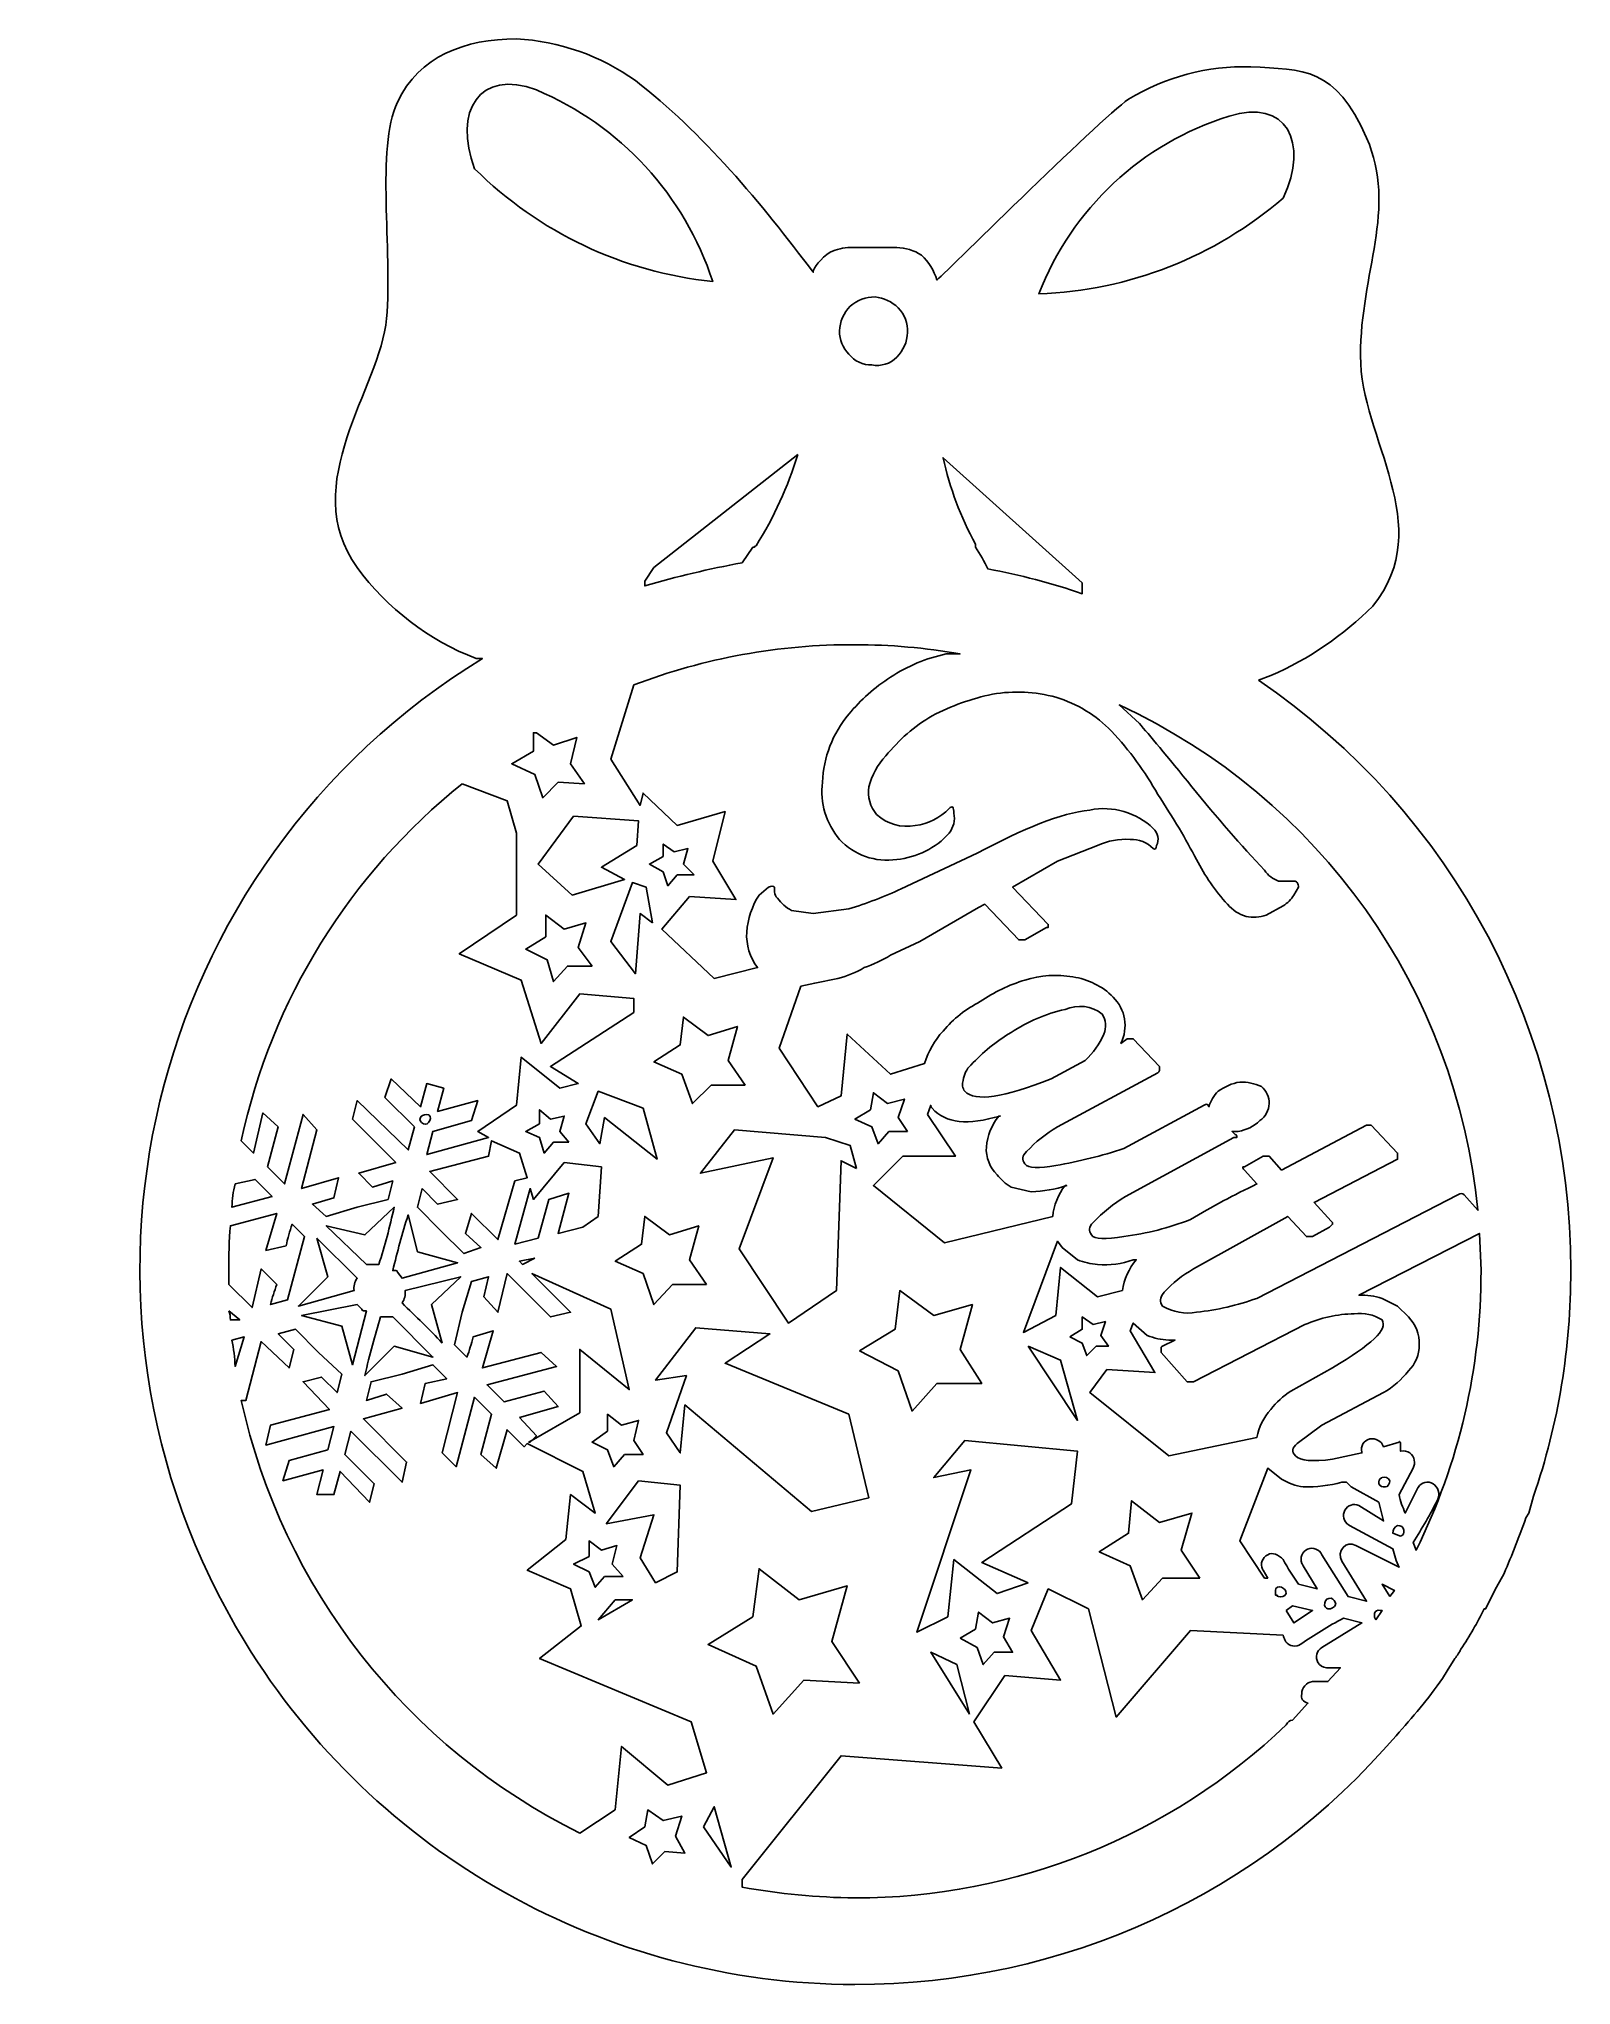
# Model space of a CAD drawing. Extents: x -6 to 93, y 0 to 126.
import ezdxf

# ---------------------------------------------------------------- set-up
doc = ezdxf.new("R2010")
doc.units = 0
doc.header["$MEASUREMENT"] = 0
doc.layers.add('LAYER_1', color=7, linetype='CONTINUOUS')

msp = doc.modelspace()

# ---------------------------------------------------------------- linework, layer by layer
at = {"layer": 'LAYER_1', "color": 178}
for points in [[(27.2, 78), (26.2, 77), (25.7, 78.5), (24.2, 79.2), (25.6, 80), (25.6, 81.2), (25.8, 81.2), (26.9, 80.4), (28.4, 80.9), (28, 79.2), (28.9, 77.9), (27.2, 78)], [(32.3, 73.9), (30, 72.5), (31.5, 71.7), (28.1, 70.7), (25.9, 72.7), (28.2, 75.8), (32.4, 75.5), (32.3, 73.9)], [(36, 72), (34.9, 72), (34.3, 71.3), (34, 72.2), (33.1, 72.7), (34, 73.2), (34, 74), (34.7, 73.5), (35.6, 73.7), (35.3, 72.7), (36, 72)], [(33.3, 68.9), (32.5, 69.5), (32.2, 65.6), (30.6, 67.7), (32, 71.5), (32.9, 71.2), (33.3, 68.9)], [(29.4, 66.1), (27.8, 66.1), (26.9, 65.1), (26.5, 66.5), (25.1, 67.2), (26.4, 68), (26.4, 69.4), (27.6, 68.5), (29, 68.9), (28.5, 67.3), (29.4, 66.1)], [(39.3, 58.4), (37.1, 58.4), (35.9, 57.2), (35.2, 59.1), (33.4, 59.9), (35.1, 61), (35.3, 62.8), (36.9, 61.6), (38.8, 62.2), (38.2, 60), (39.3, 58.4)], [(30.2, 56.3), (30.2, 56.3), (29.9, 54.6), (29, 55.9), (29.8, 58), (32.7, 56.9), (33.6, 53.6), (30.2, 56.3)], [(27.9, 54.7), (26.9, 54.7), (26.3, 54), (26, 55), (25.1, 55.4), (26, 55.9), (26, 56.8), (26.7, 56.2), (27.6, 56.4), (27.3, 55.4), (27.9, 54.7)], [(49.8, 55.4), (48.6, 55.4), (47.9, 54.6), (47.5, 55.7), (46.4, 56.2), (47.4, 56.8), (47.6, 57.9), (48.5, 57.2), (49.6, 57.5), (49.2, 56.3), (49.8, 55.4)], [(46.5, 53), (45.5, 53.5), (45.2, 45.1), (42.1, 43), (38.9, 47.8), (41.1, 53.7), (36.4, 52.7), (38.6, 55.5), (44.5, 55), (46.1, 54.5), (46.5, 53)], [(18.4, 51.7), (19.4, 50.7), (20.7, 51), (18.9, 52.8), (22.7, 53.8), (22.9, 54.8), (24.7, 54), (25.2, 52.4), (24.4, 52.2), (23.3, 48.4), (21.6, 50.1), (21.2, 48.8), (22.2, 47.9), (21.1, 47.5), (19.6, 49), (18.1, 50.5), (18.4, 51.7)], [(30, 53.1), (29.8, 49.9), (28.8, 49.2), (27.2, 48.8), (27.9, 51.4), (26.6, 51), (25.9, 48.5), (24.4, 48.1), (25.4, 51.7), (25.6, 51), (27.6, 53.4), (30, 53.1)], [(36.8, 45.5), (34.6, 45.5), (33.4, 44.2), (32.7, 46.2), (30.9, 47), (32.6, 48.1), (32.8, 49.9), (34.4, 48.7), (36.3, 49.3), (35.7, 47.1), (36.8, 45.5)], [(25.7, 47.2), (24.9, 46.8), (24.7, 47), (25.7, 47.2)], [(46.7, 41.2), (49, 42.6), (49.3, 45.1), (51.5, 43.5), (54, 44.2), (53.2, 41.3), (54.6, 39.1), (51.7, 39.1), (50.1, 37.3), (49.2, 39.9), (46.7, 41.2)], [(60.3, 42.1), (61.1, 42.6), (61.1, 43.4), (61.8, 42.9), (62.6, 43.1), (62.3, 42.2), (62.8, 41.5), (62, 41.5), (61.4, 40.9), (61.1, 41.7), (60.3, 42.1)], [(43.6, 30.8), (35.4, 37.7), (35.1, 34.6), (34.2, 35.9), (35.5, 39.6), (33.5, 39.3), (36.1, 42.7), (40.9, 42.3), (38, 40.4), (46, 37.1), (47.3, 31.7), (43.6, 30.8)], [(57.6, 41.5), (59.7, 40.6), (60.8, 36.7), (57.6, 41.5)], [(30.4, 36), (30.4, 37.1), (31.3, 36.4), (32.4, 36.7), (32.1, 35.4), (32.7, 34.5), (31.5, 34.5), (30.8, 33.7), (30.4, 34.8), (29.4, 35.3), (30.4, 36)], [(57.6, 26.2), (55.6, 25.5), (52.8, 27.7), (52.4, 24), (50.4, 23), (53.9, 33.5), (51.5, 33), (53.5, 35.4), (60.8, 34.7), (60.4, 31.3), (54.6, 27.5), (57.6, 26.2)], [(30.3, 30), (32.4, 32.8), (35.1, 32.5), (34.9, 26.9), (33.5, 26.2), (32.5, 27.8), (33.4, 30.6), (30.3, 30)], [(68.7, 26.5), (66.3, 26.5), (65, 25.1), (64.2, 27.3), (62.2, 28.2), (64.1, 29.4), (64.3, 31.5), (66.1, 30.1), (68.2, 30.7), (67.5, 28.3), (68.7, 26.5)], [(31.4, 26.6), (30.2, 26.6), (29.6, 25.9), (29.2, 26.9), (28.2, 27.4), (29.2, 27.9), (29.2, 28.9), (30, 28.3), (31, 28.6), (30.7, 27.4), (31.4, 26.6)], [(46.7, 19.7), (43.1, 19.9), (41.1, 17.7), (40, 20.8), (36.9, 22.2), (39.8, 24), (40.2, 27.1), (42.8, 25.1), (45.9, 26), (44.9, 22.4), (46.7, 19.7)], [(81, 25.3), (80.5, 26.1), (81.3, 25.7), (81, 25.3)], [(30.9, 25.1), (32, 25.1), (29.8, 23.8), (30.9, 25.1)], [(53.2, 22.6), (54.2, 23.2), (54.4, 24.3), (55.3, 23.6), (56.4, 23.9), (56, 22.7), (56.6, 21.7), (55.4, 21.7), (54.7, 20.9), (54.3, 22), (53.2, 22.6)], [(74.3, 24.4), (74.7, 24.7), (76, 24.4), (74.8, 23.6), (74.3, 24.4)], [(53.8, 17.7), (51.3, 21.7), (53, 20.9), (53.8, 17.7)], [(34.1, 8.8), (33.3, 8), (33.3, 8), (32.9, 9.2), (31.8, 9.7), (32.8, 10.4), (33, 11.5), (34, 10.8), (35.2, 11.1), (34.8, 9.8), (35.4, 8.7), (34.1, 8.8)], [(36.6, 10.4), (37.3, 11.7), (38.4, 7.8), (36.6, 10.4)]]:
    msp.add_lwpolyline(points, dxfattribs=at)
for points, knots in [([(72.5, 84.6), (72.5, 84.6), (73.3, 84.9), (73.3, 84.9), (73.3, 84.9), (73.3, 84.9), (73.3, 84.9), (75.76, 85.97), (78, 87.5), (79.9, 89.4), (84.1, 94.6), (79.1, 100.2), (79.1, 105.6), (79.1, 111), (81.5, 115.1), (79.5, 119.7), (77.5, 124.3), (75.4, 124.1), (72, 124.3), (69.22, 124.37), (66.48, 123.64), (64.1, 122.2), (62.1, 120.8), (51.8, 110.5), (51.7, 110.5), (51.52, 111.12), (51.18, 111.67), (50.7, 112.1), (50.23, 112.42), (49.67, 112.59), (49.1, 112.6), (49.1, 112.6), (46.1, 112.6), (46.1, 112.6), (45.65, 112.6), (45.21, 112.49), (44.8, 112.3), (44.2, 111.9), (43.7, 111.3), (43.7, 111), (40.4, 115.4), (36.5, 120.1), (32.2, 123.4), (29.94, 125.02), (27.27, 125.96), (24.5, 126.1), (21.2, 126.1), (18.2, 125), (16.8, 122), (15.4, 119), (16.5, 112.5), (16.1, 108), (15.7, 103.5), (10.3, 97.3), (14.2, 91.9), (16.15, 89.24), (18.82, 87.19), (21.9, 86), (21.9, 86), (22.3, 86), (22.3, 86), (0.48, 72.66), (-6.39, 44.16), (6.95, 22.35), (15.36, 8.61), (30.29, 0.22), (46.4, 0.2), (59.87, 0.16), (72.67, 6.05), (81.4, 16.3), (82.48, 17.46), (83.49, 18.7), (84.4, 20), (84.4, 20), (84.7, 20.5), (84.7, 20.5), (84.7, 20.5), (84.7, 20.5), (84.7, 20.5), (84.7, 20.5), (85.2, 21.3), (85.2, 21.3), (85.37, 21.48), (85.5, 21.68), (85.6, 21.9), (86.16, 22.73), (86.66, 23.6), (87.1, 24.5), (87.1, 24.5), (87.2, 24.5), (87.2, 24.5), (87.2, 24.5), (87.9, 25.9), (87.9, 25.9), (87.9, 25.9), (88.4, 26.8), (88.4, 26.8), (88.9, 28), (89.4, 29.2), (89.8, 30.4), (89.8, 30.4), (90, 30.7), (90, 30.7), (90, 30.7), (90.3, 31.8), (90.3, 31.8), (91.91, 36.5), (92.72, 41.43), (92.7, 46.4), (92.72, 61.7), (85.15, 76.01), (72.5, 84.6)], [0, 0, 0, 0, 1, 1, 1, 2, 2, 2, 3, 3, 3, 4, 4, 4, 5, 5, 5, 6, 6, 6, 7, 7, 7, 8, 8, 8, 9, 9, 9, 10, 10, 10, 11, 11, 11, 12, 12, 12, 13, 13, 13, 14, 14, 14, 15, 15, 15, 16, 16, 16, 17, 17, 17, 18, 18, 18, 19, 19, 19, 20, 20, 20, 21, 21, 21, 22, 22, 22, 23, 23, 23, 24, 24, 24, 25, 25, 25, 26, 26, 26, 27, 27, 27, 28, 28, 28, 29, 29, 29, 30, 30, 30, 31, 31, 31, 32, 32, 32, 33, 33, 33, 34, 34, 34, 35, 35, 35, 36, 36, 36, 37, 37, 37, 37]), ([(21.8, 117.7), (20.4, 121.4), (22.1, 124.2), (25.8, 122.8), (31.22, 120.51), (35.38, 115.99), (37.2, 110.4), (31.38, 111), (25.95, 113.58), (21.8, 117.7)], [0, 0, 0, 0, 1, 1, 1, 2, 2, 2, 3, 3, 3, 3]), ([(70.6, 121.1), (74.3, 122.3), (75.8, 119.4), (74.1, 115.8), (69.69, 112), (64.12, 109.81), (58.3, 109.6), (60.42, 115.11), (64.96, 119.35), (70.6, 121.1)], [0, 0, 0, 0, 1, 1, 1, 2, 2, 2, 3, 3, 3, 3]), ([(46.1, 108.8), (46.54, 109.2), (47.11, 109.41), (47.7, 109.4), (48.26, 109.34), (48.79, 109.09), (49.2, 108.7), (49.63, 108.28), (49.85, 107.7), (49.8, 107.1), (49.78, 106.5), (49.53, 105.93), (49.1, 105.5), (48.68, 105.08), (48.08, 104.89), (47.5, 105), (46.92, 104.99), (46.37, 105.25), (46, 105.7), (45.62, 106.11), (45.4, 106.64), (45.4, 107.2), (45.42, 107.8), (45.67, 108.37), (46.1, 108.8)], [0, 0, 0, 0, 1, 1, 1, 2, 2, 2, 3, 3, 3, 4, 4, 4, 5, 5, 5, 6, 6, 6, 7, 7, 7, 8, 8, 8, 8]), ([(42.7, 99.2), (42.07, 97.12), (41.16, 95.14), (40, 93.3), (40, 93.3), (40, 93.3), (40, 93.3), (39.94, 93.3), (39.9, 93.26), (39.9, 93.2), (39.9, 93.2), (39.8, 93.2), (39.8, 93.2), (39.8, 93.2), (39.1, 92.2), (39.1, 92.2), (36.98, 91.81), (34.87, 91.31), (32.8, 90.7), (32.8, 90.7), (32.8, 91), (32.8, 91), (32.8, 91), (33.4, 91.9), (33.4, 91.9), (33.4, 91.9), (42.7, 99.2), (42.7, 99.2)], [0, 0, 0, 0, 1, 1, 1, 2, 2, 2, 3, 3, 3, 4, 4, 4, 5, 5, 5, 6, 6, 6, 7, 7, 7, 8, 8, 8, 9, 9, 9, 9]), ([(61.1, 90.9), (61.1, 90.9), (61.1, 90.2), (61.1, 90.2), (59.11, 90.89), (57.07, 91.42), (55, 91.8), (54.77, 92.29), (54.5, 92.76), (54.2, 93.2), (54.2, 93.2), (54.2, 93.4), (54.2, 93.4), (53.24, 95.16), (52.53, 97.04), (52.1, 99), (52.1, 99), (61.1, 90.9), (61.1, 90.9)], [0, 0, 0, 0, 1, 1, 1, 2, 2, 2, 3, 3, 3, 4, 4, 4, 5, 5, 5, 6, 6, 6, 6]), ([(85.8, 51.3), (85.7, 51.4), (85.6, 51.4), (85.4, 51.3), (85.4, 51.3), (72.4, 44.6), (72.4, 44.6), (71.14, 44.15), (69.83, 43.85), (68.5, 43.7), (67.74, 43.56), (66.96, 43.71), (66.3, 44.1), (66.1, 44.4), (66.1, 44.6), (66.4, 45), (66.95, 45.59), (67.59, 46.1), (68.3, 46.5), (68.3, 46.5), (74.4, 49.9), (74.4, 49.9), (74.4, 49.9), (75.6, 48.6), (75.6, 48.6), (75.6, 48.6), (76, 48.6), (76, 48.6), (76, 48.6), (77.1, 49.2), (77.1, 49.2), (77.1, 49.2), (77.3, 49.4), (77.3, 49.4), (77.3, 49.5), (77.3, 49.5), (77.2, 49.6), (77.2, 49.6), (76.1, 50.8), (76.1, 50.8), (76.1, 50.8), (81.5, 53.6), (81.5, 53.6), (81.5, 53.6), (81.5, 54), (81.5, 54), (81.5, 54), (79.8, 55.8), (79.8, 55.8), (79.8, 55.8), (79.5, 55.8), (79.5, 55.8), (79.5, 55.8), (74, 52.9), (74, 52.9), (74, 52.9), (73.2, 53.8), (73.2, 53.8), (73.2, 53.8), (72.8, 53.8), (72.8, 53.8), (72.8, 53.8), (71.6, 53.1), (71.6, 53.1), (71.6, 53.1), (71.5, 53.1), (71.5, 53.1), (71.5, 53), (71.5, 53), (71.6, 52.9), (71.6, 52.9), (72.4, 52), (72.4, 52), (70.93, 51.31), (69.49, 50.54), (68.1, 49.7), (66.72, 49.16), (65.27, 48.79), (63.8, 48.6), (62.6, 48.4), (61.9, 48.4), (61.7, 48.7), (61.5, 49), (61.5, 49.2), (61.8, 49.5), (62.43, 50.15), (63.13, 50.72), (63.9, 51.2), (63.9, 51.2), (70.9, 55), (70.9, 55), (70.9, 55), (71.1, 55), (71.1, 55), (71.1, 55.1), (71.1, 55.2), (71, 55.2), (71, 55.2), (70.8, 55.4), (70.8, 55.4), (70.8, 55.4), (71.2, 55.4), (71.2, 55.4), (71.73, 55.49), (72.21, 55.73), (72.6, 56.1), (72.96, 56.35), (73.18, 56.76), (73.2, 57.2), (73.21, 57.62), (73.02, 58.03), (72.7, 58.3), (72.26, 58.5), (71.78, 58.61), (71.3, 58.6), (70.79, 58.51), (70.32, 58.3), (69.9, 58), (69.61, 57.73), (69.4, 57.38), (69.3, 57), (69.3, 57), (69.3, 57), (69.3, 57), (69.2, 57.2), (69.1, 57.2), (69, 57.1), (69, 57.1), (63.8, 54.3), (63.8, 54.3), (62.36, 53.82), (60.89, 53.46), (59.4, 53.2), (58.3, 53), (57.6, 53), (57.4, 53.3), (57.2, 53.6), (57.2, 53.8), (57.5, 54.1), (58.09, 54.72), (58.76, 55.26), (59.5, 55.7), (59.5, 55.7), (66, 59.2), (66, 59.2), (66.1, 59.3), (66.1, 59.3), (66.1, 59.4), (66.1, 59.5), (66.1, 59.5), (66.1, 59.6), (66.1, 59.6), (64.4, 61.4), (64.4, 61.4), (64.4, 61.4), (64, 61.4), (64, 61.4), (64, 61.4), (63.6, 61.1), (63.6, 61.1), (64.1, 62.1), (63.9, 63.31), (63.1, 64.1), (62.4, 64.8), (61.48, 65.26), (60.5, 65.4), (59.47, 65.58), (58.4, 65.51), (57.4, 65.2), (56.37, 64.88), (55.39, 64.41), (54.5, 63.8), (53.58, 63.33), (52.77, 62.69), (52.1, 61.9), (51.55, 61.29), (51.15, 60.58), (50.9, 59.8), (50.9, 59.8), (48.7, 59.1), (48.7, 59.1), (48.7, 59.1), (45.9, 61.7), (45.9, 61.7), (45.9, 61.7), (45.5, 57.7), (45.5, 57.7), (45.5, 57.7), (44, 57), (44, 57), (44, 57), (41.5, 60.8), (41.5, 60.8), (41.5, 60.8), (42.9, 64.8), (42.9, 64.8), (42.9, 64.8), (43.8, 65), (43.8, 65), (43.8, 65), (45.3, 65.3), (45.3, 65.3), (45.9, 65.46), (46.47, 65.69), (47, 66), (47.59, 66.21), (48.16, 66.48), (48.7, 66.8), (48.7, 66.8), (50.6, 67.7), (50.6, 67.7), (50.6, 67.7), (52.5, 68.8), (52.5, 68.8), (52.5, 68.8), (54.4, 69.9), (54.4, 69.9), (54.4, 69.9), (54.8, 70.1), (54.8, 70.1), (54.8, 70.1), (57, 67.8), (57, 67.8), (57, 67.8), (57.4, 67.8), (57.4, 67.8), (57.4, 67.8), (58.8, 68.6), (58.8, 68.6), (58.8, 68.6), (58.9, 68.6), (58.9, 68.6), (58.9, 68.6), (58.9, 68.8), (58.9, 68.8), (58.9, 68.8), (56.6, 71.2), (56.6, 71.2), (56.6, 71.2), (59.5, 72.9), (59.5, 72.9), (59.5, 72.9), (62.1, 73.9), (62.1, 73.9), (62.76, 74.21), (63.48, 74.35), (64.2, 74.3), (64.76, 74.32), (65.31, 74.1), (65.7, 73.7), (65.8, 73.6), (65.9, 73.7), (65.9, 73.9), (66.1, 74.27), (66.01, 74.72), (65.7, 75), (64.61, 76.05), (63.08, 76.5), (61.6, 76.2), (59.7, 76), (57.3, 75), (54.3, 73.4), (54.3, 73.4), (49.4, 71.1), (49.4, 71.1), (48.3, 70.59), (47.16, 70.16), (46, 69.8), (46, 69.8), (43.7, 69.5), (43.7, 69.5), (43.7, 69.5), (42.3, 69.7), (42.3, 69.7), (41.94, 69.89), (41.63, 70.16), (41.4, 70.5), (41.27, 70.59), (41.2, 70.74), (41.2, 70.9), (41.2, 70.9), (41.2, 71.2), (41.2, 71.2), (41.1, 71.3), (41, 71.3), (40.8, 71.2), (40.8, 71.2), (40.2, 70.7), (40.2, 70.7), (39.74, 69.98), (39.47, 69.15), (39.4, 68.3), (39.35, 67.47), (39.6, 66.66), (40.1, 66), (40.1, 66), (37.3, 65.3), (37.3, 65.3), (37.3, 65.3), (33.9, 68.5), (33.9, 68.5), (33.9, 68.5), (35.7, 70.6), (35.7, 70.6), (35.7, 70.6), (38.7, 70.4), (38.7, 70.4), (38.7, 70.4), (37.2, 72.9), (37.2, 72.9), (37.2, 72.9), (38, 76.1), (38, 76.1), (38, 76.1), (34.9, 75.2), (34.9, 75.2), (34.9, 75.2), (32.7, 77.3), (32.7, 77.3), (32.7, 77.3), (32.5, 76.5), (32.5, 76.5), (32.5, 76.5), (30.6, 79.5), (30.6, 79.5), (30.6, 79.5), (32.1, 84.3), (32.1, 84.3), (36.67, 86.03), (41.51, 86.92), (46.4, 86.9), (48.68, 86.9), (50.96, 86.7), (53.2, 86.3), (53.2, 86.3), (52.3, 86.3), (52.3, 86.3), (51.02, 86.03), (49.8, 85.52), (48.7, 84.8), (47.68, 84.14), (46.77, 83.33), (46, 82.4), (44.96, 81.16), (44.36, 79.61), (44.3, 78), (44.13, 76.67), (44.53, 75.33), (45.4, 74.3), (46.34, 73.28), (47.73, 72.8), (49.1, 73), (50.4, 73.13), (51.62, 73.73), (52.5, 74.7), (52.78, 75.07), (52.89, 75.54), (52.8, 76), (52.8, 76.4), (52.7, 76.5), (52.5, 76.3), (51.92, 75.69), (51.14, 75.3), (50.3, 75.2), (49.4, 75.03), (48.48, 75.29), (47.8, 75.9), (47.39, 76.4), (47.2, 77.06), (47.3, 77.7), (47.49, 78.45), (47.87, 79.14), (48.4, 79.7), (49.23, 80.74), (50.25, 81.63), (51.4, 82.3), (52.63, 82.94), (53.94, 83.41), (55.3, 83.7), (56.66, 83.93), (58.06, 83.86), (59.4, 83.5), (60.77, 83.08), (62.01, 82.33), (63, 81.3), (64.16, 80.06), (65.16, 78.68), (66, 77.2), (67, 75.7), (67.8, 74.3), (68.5, 73), (69.03, 71.95), (69.7, 70.97), (70.5, 70.1), (70.82, 69.73), (71.24, 69.46), (71.7, 69.3), (72.14, 69.23), (72.58, 69.26), (73, 69.4), (73, 69.4), (74.1, 70), (74.1, 70), (74.38, 70.18), (74.62, 70.42), (74.8, 70.7), (74.8, 70.7), (75.1, 71.2), (75.1, 71.2), (75.11, 71.31), (75.07, 71.42), (75, 71.5), (75, 71.6), (74.8, 71.6), (74.6, 71.6), (74.6, 71.6), (73.8, 71.6), (73.8, 71.6), (73.43, 71.73), (73.12, 71.98), (72.9, 72.3), (71.4, 73.9), (69.8, 75.7), (68.2, 77.7), (66.6, 79.7), (65.4, 81.1), (64.8, 81.8), (64.8, 81.8), (63.5, 83), (63.5, 83), (76.48, 76.98), (85.3, 64.54), (86.7, 50.3), (86.7, 50.3), (85.8, 51.3), (85.8, 51.3)], [0, 0, 0, 0, 1, 1, 1, 2, 2, 2, 3, 3, 3, 4, 4, 4, 5, 5, 5, 6, 6, 6, 7, 7, 7, 8, 8, 8, 9, 9, 9, 10, 10, 10, 11, 11, 11, 12, 12, 12, 13, 13, 13, 14, 14, 14, 15, 15, 15, 16, 16, 16, 17, 17, 17, 18, 18, 18, 19, 19, 19, 20, 20, 20, 21, 21, 21, 22, 22, 22, 23, 23, 23, 24, 24, 24, 25, 25, 25, 26, 26, 26, 27, 27, 27, 28, 28, 28, 29, 29, 29, 30, 30, 30, 31, 31, 31, 32, 32, 32, 33, 33, 33, 34, 34, 34, 35, 35, 35, 36, 36, 36, 37, 37, 37, 38, 38, 38, 39, 39, 39, 40, 40, 40, 41, 41, 41, 42, 42, 42, 43, 43, 43, 44, 44, 44, 45, 45, 45, 46, 46, 46, 47, 47, 47, 48, 48, 48, 49, 49, 49, 50, 50, 50, 51, 51, 51, 52, 52, 52, 53, 53, 53, 54, 54, 54, 55, 55, 55, 56, 56, 56, 57, 57, 57, 58, 58, 58, 59, 59, 59, 60, 60, 60, 61, 61, 61, 62, 62, 62, 63, 63, 63, 64, 64, 64, 65, 65, 65, 66, 66, 66, 67, 67, 67, 68, 68, 68, 69, 69, 69, 70, 70, 70, 71, 71, 71, 72, 72, 72, 73, 73, 73, 74, 74, 74, 75, 75, 75, 76, 76, 76, 77, 77, 77, 78, 78, 78, 79, 79, 79, 80, 80, 80, 81, 81, 81, 82, 82, 82, 83, 83, 83, 84, 84, 84, 85, 85, 85, 86, 86, 86, 87, 87, 87, 88, 88, 88, 89, 89, 89, 90, 90, 90, 91, 91, 91, 92, 92, 92, 93, 93, 93, 94, 94, 94, 95, 95, 95, 96, 96, 96, 97, 97, 97, 98, 98, 98, 99, 99, 99, 100, 100, 100, 101, 101, 101, 102, 102, 102, 103, 103, 103, 104, 104, 104, 105, 105, 105, 106, 106, 106, 107, 107, 107, 108, 108, 108, 109, 109, 109, 110, 110, 110, 111, 111, 111, 112, 112, 112, 113, 113, 113, 114, 114, 114, 115, 115, 115, 116, 116, 116, 117, 117, 117, 118, 118, 118, 119, 119, 119, 120, 120, 120, 121, 121, 121, 122, 122, 122, 123, 123, 123, 124, 124, 124, 125, 125, 125, 126, 126, 126, 127, 127, 127, 128, 128, 128, 129, 129, 129, 130, 130, 130, 131, 131, 131, 132, 132, 132, 133, 133, 133, 134, 134, 134, 135, 135, 135, 136, 136, 136, 137, 137, 137, 138, 138, 138, 139, 139, 139, 140, 140, 140, 141, 141, 141, 142, 142, 142, 143, 143, 143, 144, 144, 144, 145, 145, 145, 145]), ([(21, 77.9), (21, 77.9), (23.9, 76.8), (23.9, 76.8), (23.9, 76.8), (24.5, 74.7), (24.5, 74.7), (24.5, 74.7), (24.5, 69.4), (24.5, 69.4), (24.5, 69.4), (20.8, 66.9), (20.8, 66.9), (20.8, 66.9), (24.8, 65.2), (24.8, 65.2), (24.8, 65.2), (26.1, 61.1), (26.1, 61.1), (26.1, 61.1), (28.6, 64.3), (28.6, 64.3), (28.6, 64.3), (32.1, 64), (32.1, 64), (32.1, 64), (32.1, 63.1), (32.1, 63.1), (32.1, 63.1), (26.7, 59.6), (26.7, 59.6), (26.7, 59.6), (28.5, 58.5), (28.5, 58.5), (28.5, 58.5), (27.3, 58.2), (27.3, 58.2), (27.3, 58.2), (24.8, 60.2), (24.8, 60.2), (24.8, 60.2), (24.5, 57.1), (24.5, 57.1), (24.5, 57.1), (22, 55.4), (22, 55.4), (22, 55.4), (22.7, 55), (22.7, 55), (22.7, 55), (18.7, 53.9), (18.7, 53.9), (18.7, 53.9), (19.1, 55.4), (19.1, 55.4), (19.1, 55.4), (21.6, 56.1), (21.6, 56.1), (21.6, 56.1), (22, 57.4), (22, 57.4), (22, 57.4), (19.4, 56.7), (19.4, 56.7), (19.4, 56.7), (19.8, 58.2), (19.8, 58.2), (19.8, 58.2), (18.7, 58.5), (18.7, 58.5), (18.7, 58.5), (18.3, 57), (18.3, 57), (18.3, 57), (16.4, 58.8), (16.4, 58.8), (16.4, 58.8), (16, 57.6), (16, 57.6), (16, 57.6), (17.9, 55.7), (17.9, 55.7), (17.9, 55.7), (17.5, 54.2), (17.5, 54.2), (17.5, 54.2), (14.2, 57.4), (14.2, 57.4), (14.2, 57.4), (13.9, 56.2), (13.9, 56.2), (13.9, 56.2), (16.7, 53.4), (16.7, 53.4), (16.7, 53.4), (14.3, 52.7), (14.3, 52.7), (14.3, 52.7), (15.2, 51.8), (15.2, 51.8), (15.2, 51.8), (16.5, 52.2), (16.5, 52.2), (16.5, 52.2), (16.2, 51), (16.2, 51), (16.2, 51), (14.2, 50.5), (14.2, 50.5), (14.2, 50.5), (12.2, 49.9), (12.2, 49.9), (12.2, 49.9), (11.3, 50.7), (11.3, 50.7), (11.3, 50.7), (12.7, 51.1), (12.7, 51.1), (12.7, 51.1), (13, 52.4), (13, 52.4), (13, 52.4), (10.6, 51.7), (10.6, 51.7), (10.6, 51.7), (11.6, 55.5), (11.6, 55.5), (11.6, 55.5), (10.7, 56.5), (10.7, 56.5), (10.7, 56.5), (9.5, 52), (9.5, 52), (9.5, 52), (8.4, 53.1), (8.4, 53.1), (8.4, 53.1), (9.1, 55.7), (9.1, 55.7), (9.1, 55.7), (8.1, 56.6), (8.1, 56.6), (8.1, 56.6), (7.5, 54), (7.5, 54), (7.5, 54), (6.7, 54.8), (6.7, 54.8), (8.66, 63.92), (13.72, 72.08), (21, 77.9)], [0, 0, 0, 0, 1, 1, 1, 2, 2, 2, 3, 3, 3, 4, 4, 4, 5, 5, 5, 6, 6, 6, 7, 7, 7, 8, 8, 8, 9, 9, 9, 10, 10, 10, 11, 11, 11, 12, 12, 12, 13, 13, 13, 14, 14, 14, 15, 15, 15, 16, 16, 16, 17, 17, 17, 18, 18, 18, 19, 19, 19, 20, 20, 20, 21, 21, 21, 22, 22, 22, 23, 23, 23, 24, 24, 24, 25, 25, 25, 26, 26, 26, 27, 27, 27, 28, 28, 28, 29, 29, 29, 30, 30, 30, 31, 31, 31, 32, 32, 32, 33, 33, 33, 34, 34, 34, 35, 35, 35, 36, 36, 36, 37, 37, 37, 38, 38, 38, 39, 39, 39, 40, 40, 40, 41, 41, 41, 42, 42, 42, 43, 43, 43, 44, 44, 44, 45, 45, 45, 46, 46, 46, 47, 47, 47, 48, 48, 48, 49, 49, 49, 50, 50, 50, 50]), ([(53.4, 58.7), (53.44, 59.08), (53.62, 59.44), (53.9, 59.7), (54.66, 60.52), (55.54, 61.23), (56.5, 61.8), (57.57, 62.51), (58.75, 63.02), (60, 63.3), (60.8, 63.64), (61.71, 63.53), (62.4, 63), (62.65, 62.61), (62.68, 62.12), (62.5, 61.7), (62.22, 61.06), (61.81, 60.48), (61.3, 60), (61.3, 60), (59.1, 58.8), (59.1, 58.8), (56, 57.6), (54.2, 57.3), (53.5, 58), (53.36, 58.21), (53.32, 58.46), (53.4, 58.7)], [0, 0, 0, 0, 1, 1, 1, 2, 2, 2, 3, 3, 3, 4, 4, 4, 5, 5, 5, 6, 6, 6, 7, 7, 7, 8, 8, 8, 9, 9, 9, 9]), ([(51.1, 56.5), (51.1, 56.5), (51.3, 57.1), (51.3, 57.1), (51.31, 57.02), (51.34, 56.95), (51.4, 56.9), (52.3, 55.9), (53.7, 55.8), (55.8, 56.4), (55.8, 56.4), (55.7, 56.4), (55.7, 56.4), (55.25, 55.82), (54.97, 55.13), (54.9, 54.4), (54.86, 53.73), (55.11, 53.07), (55.6, 52.6), (55.85, 52.28), (56.15, 52.01), (56.5, 51.8), (56.5, 51.8), (57.8, 51.5), (57.8, 51.5), (58.58, 51.52), (59.36, 51.65), (60.1, 51.9), (60.1, 51.9), (60, 51.9), (60, 51.9), (59.54, 51.33), (59.26, 50.63), (59.2, 49.9), (59.2, 49.9), (52.2, 48.2), (52.2, 48.2), (52.2, 48.2), (47.6, 51.9), (47.6, 51.9), (47.6, 51.9), (49.5, 53.8), (49.5, 53.8), (49.5, 53.8), (52.9, 53.8), (52.9, 53.8), (52.9, 53.8), (51.1, 56.5), (51.1, 56.5)], [0, 0, 0, 0, 1, 1, 1, 2, 2, 2, 3, 3, 3, 4, 4, 4, 5, 5, 5, 6, 6, 6, 7, 7, 7, 8, 8, 8, 9, 9, 9, 10, 10, 10, 11, 11, 11, 12, 12, 12, 13, 13, 13, 14, 14, 14, 15, 15, 15, 16, 16, 16, 16]), ([(18.3, 56.3), (18.3, 56.4), (18.5, 56.5), (18.7, 56.5), (18.9, 56.5), (19, 56.3), (18.9, 56.1), (18.8, 55.9), (18.7, 55.8), (18.5, 55.9), (18.3, 56), (18.2, 56.1), (18.3, 56.3)], [0, 0, 0, 0, 1, 1, 1, 2, 2, 2, 3, 3, 3, 4, 4, 4, 4]), ([(6.3, 52), (6.3, 52), (7.6, 52.3), (7.6, 52.3), (7.6, 52.3), (8.7, 51.2), (8.7, 51.2), (8.7, 51.2), (6.1, 50.5), (6.1, 50.5), (6.12, 51.01), (6.18, 51.51), (6.3, 52)], [0, 0, 0, 0, 1, 1, 1, 2, 2, 2, 3, 3, 3, 4, 4, 4, 4]), ([(15.6, 46.8), (15.6, 46.8), (14.8, 46.8), (14.8, 46.8), (14.8, 46.8), (12.2, 49.3), (12.2, 49.3), (12.2, 49.3), (14.7, 48.7), (14.7, 48.7), (14.7, 48.7), (16.6, 50.5), (16.6, 50.5), (16.3, 49.2), (16, 48), (15.6, 46.8)], [0, 0, 0, 0, 1, 1, 1, 2, 2, 2, 3, 3, 3, 4, 4, 4, 5, 5, 5, 5]), ([(5.9, 46.4), (5.88, 47.37), (5.92, 48.34), (6, 49.3), (6, 49.3), (9, 50.1), (9, 50.1), (9, 50.1), (8.3, 47.7), (8.3, 47.7), (8.3, 47.7), (9.6, 48), (9.6, 48), (9.7, 48.47), (9.84, 48.94), (10, 49.4), (10, 49.4), (10.8, 48.6), (10.8, 48.6), (10.8, 48.6), (9.7, 44.5), (9.7, 44.5), (9.7, 44.5), (8.6, 44.2), (8.6, 44.2), (8.71, 44.64), (8.84, 45.08), (9, 45.5), (9, 45.5), (8, 46.5), (8, 46.5), (8, 46.5), (7.4, 44), (7.4, 44), (7.4, 44), (5.9, 45.5), (5.9, 45.5), (5.9, 45.5), (5.9, 46.4), (5.9, 46.4)], [0, 0, 0, 0, 1, 1, 1, 2, 2, 2, 3, 3, 3, 4, 4, 4, 5, 5, 5, 6, 6, 6, 7, 7, 7, 8, 8, 8, 9, 9, 9, 10, 10, 10, 11, 11, 11, 12, 12, 12, 13, 13, 13, 13]), ([(18.1, 47.6), (18.1, 47.6), (20.7, 46.9), (20.7, 46.9), (20.7, 46.9), (17.1, 45.9), (17.1, 45.9), (17.1, 45.9), (16.8, 46.3), (16.8, 46.3), (16.8, 46.36), (16.76, 46.4), (16.7, 46.4), (16.7, 46.4), (16.5, 46.4), (16.5, 46.4), (16.8, 47.6), (17.1, 48.8), (17.5, 50), (17.5, 50), (18.1, 47.6), (18.1, 47.6)], [0, 0, 0, 0, 1, 1, 1, 2, 2, 2, 3, 3, 3, 4, 4, 4, 5, 5, 5, 6, 6, 6, 7, 7, 7, 7]), ([(11.6, 48.5), (11.6, 48.5), (14.2, 45.9), (14.2, 45.9), (14.03, 45.67), (13.96, 45.38), (14, 45.1), (14, 45.1), (10.4, 44.1), (10.4, 44.1), (10.4, 44.1), (12.3, 46), (12.3, 46), (12.3, 46), (11.6, 48.5), (11.6, 48.5)], [0, 0, 0, 0, 1, 1, 1, 2, 2, 2, 3, 3, 3, 4, 4, 4, 5, 5, 5, 5]), ([(63.7, 45.1), (63.7, 45.1), (62.1, 44.7), (62.1, 44.7), (62.1, 44.7), (59.7, 46.6), (59.7, 46.6), (59.7, 46.6), (59.4, 43.5), (59.4, 43.5), (59.4, 43.5), (57.3, 42.4), (57.3, 42.4), (57.3, 42.4), (59.5, 48.3), (59.5, 48.3), (59.5, 48.3), (59.8, 47.9), (59.8, 47.9), (59.8, 47.9), (60.8, 47.1), (60.8, 47.1), (61.21, 46.92), (61.65, 46.82), (62.1, 46.8), (62.88, 46.72), (63.67, 46.82), (64.4, 47.1), (64.4, 47.1), (64.6, 47.1), (64.6, 47.1), (64.12, 46.53), (63.81, 45.84), (63.7, 45.1)], [0, 0, 0, 0, 1, 1, 1, 2, 2, 2, 3, 3, 3, 4, 4, 4, 5, 5, 5, 6, 6, 6, 7, 7, 7, 8, 8, 8, 9, 9, 9, 10, 10, 10, 11, 11, 11, 11]), ([(86.9, 46.4), (86.92, 40.12), (85.48, 33.93), (82.7, 28.3), (82.7, 28.3), (82.5, 28.8), (82.5, 28.8), (83.09, 29.7), (83.63, 30.63), (84.1, 31.6), (84.26, 31.96), (84.13, 32.39), (83.8, 32.6), (83.47, 32.8), (83.04, 32.7), (82.84, 32.37), (82.82, 32.35), (82.81, 32.32), (82.8, 32.3), (82.8, 32.3), (82, 30.7), (82, 30.7), (81.82, 31.08), (81.69, 31.49), (81.6, 31.9), (81.6, 31.9), (82.5, 33.6), (82.5, 33.6), (82.68, 33.94), (82.6, 34.36), (82.3, 34.6), (82.13, 34.72), (81.9, 34.76), (81.7, 34.7), (81.7, 34.7), (81.7, 35.2), (81.7, 35.2), (81.7, 35.3), (81.6, 35.4), (81.6, 35.3), (81.6, 35.3), (80.6, 35), (80.6, 35), (80.6, 35), (80.6, 35), (80.6, 35), (80.46, 35.36), (80.08, 35.57), (79.7, 35.5), (79.32, 35.41), (79.09, 35.03), (79.18, 34.65), (79.19, 34.64), (79.19, 34.62), (79.2, 34.6), (79.2, 34.6), (79.2, 34.6), (79.2, 34.6), (79.2, 34.6), (77.3, 34.2), (77.3, 34.2), (76, 34), (75.2, 34.1), (74.9, 34.4), (74.6, 34.7), (74.7, 34.9), (75, 35.2), (75, 35.2), (76.6, 36.4), (76.6, 36.4), (76.6, 36.4), (80.6, 38.5), (80.6, 38.5), (81.22, 38.86), (81.76, 39.34), (82.2, 39.9), (82.66, 40.34), (82.91, 40.96), (82.9, 41.6), (82.93, 42.27), (82.68, 42.92), (82.2, 43.4), (82.2, 43.4), (81.5, 44.1), (81.5, 44.1), (81.5, 44.1), (80.5, 44.6), (80.5, 44.6), (80.02, 44.76), (79.51, 44.83), (79, 44.8), (79, 44.8), (86.8, 48.8), (86.8, 48.8), (86.8, 48.8), (86.9, 46.4), (86.9, 46.4)], [0, 0, 0, 0, 1, 1, 1, 2, 2, 2, 3, 3, 3, 4, 4, 4, 5, 5, 5, 6, 6, 6, 7, 7, 7, 8, 8, 8, 9, 9, 9, 10, 10, 10, 11, 11, 11, 12, 12, 12, 13, 13, 13, 14, 14, 14, 15, 15, 15, 16, 16, 16, 17, 17, 17, 18, 18, 18, 19, 19, 19, 20, 20, 20, 21, 21, 21, 22, 22, 22, 23, 23, 23, 24, 24, 24, 25, 25, 25, 26, 26, 26, 27, 27, 27, 28, 28, 28, 29, 29, 29, 30, 30, 30, 31, 31, 31, 32, 32, 32, 32]), ([(19.7, 41.7), (18.9, 42.6), (18, 43.4), (17.1, 44.3), (17.27, 44.53), (17.34, 44.82), (17.3, 45.1), (17.3, 45.1), (20.9, 46), (20.9, 46), (20.9, 46), (19, 44.2), (19, 44.2), (19, 44.2), (19.7, 41.7), (19.7, 41.7)], [0, 0, 0, 0, 1, 1, 1, 2, 2, 2, 3, 3, 3, 4, 4, 4, 5, 5, 5, 5]), ([(24.7, 36.9), (24.7, 36.9), (27.2, 37.6), (27.2, 37.6), (27.2, 37.6), (26.3, 38.6), (26.3, 38.6), (26.3, 38.6), (23.7, 37.9), (23.7, 37.9), (23.7, 37.9), (22.6, 39), (22.6, 39), (22.6, 39), (27.1, 40.2), (27.1, 40.2), (27.1, 40.2), (26.1, 41.1), (26.1, 41.1), (26.1, 41.1), (22.3, 40.1), (22.3, 40.1), (22.3, 40.1), (23, 42.5), (23, 42.5), (23, 42.5), (21.7, 42.1), (21.7, 42.1), (21.59, 41.66), (21.46, 41.23), (21.3, 40.8), (21.3, 40.8), (20.5, 41.6), (20.5, 41.6), (20.5, 41.6), (21, 43.7), (21, 43.7), (21, 43.7), (21.6, 45.7), (21.6, 45.7), (21.6, 45.7), (22.7, 46), (22.7, 46), (22.7, 46), (22.4, 44.7), (22.4, 44.7), (22.4, 44.7), (23.3, 43.7), (23.3, 43.7), (23.3, 43.7), (23.9, 46.2), (23.9, 46.2), (23.9, 46.2), (26.7, 43.4), (26.7, 43.4), (26.7, 43.4), (28, 43.7), (28, 43.7), (28, 43.7), (25.5, 46.2), (25.5, 46.2), (25.5, 46.2), (30.6, 43.9), (30.6, 43.9), (30.6, 43.9), (31.8, 38.7), (31.8, 38.7), (31.8, 38.7), (28.6, 41.3), (28.6, 41.3), (28.6, 41.3), (28.6, 37.2), (28.6, 37.2), (28.6, 37.2), (25.3, 35.3), (25.3, 35.3), (25.3, 35.3), (25.4, 35.3), (25.4, 35.3), (25.4, 35.3), (25.8, 35.7), (25.8, 35.7), (25.8, 35.7), (24.7, 36.9), (24.7, 36.9)], [0, 0, 0, 0, 1, 1, 1, 2, 2, 2, 3, 3, 3, 4, 4, 4, 5, 5, 5, 6, 6, 6, 7, 7, 7, 8, 8, 8, 9, 9, 9, 10, 10, 10, 11, 11, 11, 12, 12, 12, 13, 13, 13, 14, 14, 14, 15, 15, 15, 16, 16, 16, 17, 17, 17, 18, 18, 18, 19, 19, 19, 20, 20, 20, 21, 21, 21, 22, 22, 22, 23, 23, 23, 24, 24, 24, 25, 25, 25, 26, 26, 26, 27, 27, 27, 28, 28, 28, 28]), ([(14.2, 44.2), (14.2, 44.2), (14.5, 43.9), (14.5, 43.9), (14.5, 43.84), (14.54, 43.8), (14.6, 43.8), (14.6, 43.8), (14.8, 43.8), (14.8, 43.8), (14.8, 43.8), (13.9, 40.3), (13.9, 40.3), (13.9, 40.3), (13.2, 42.8), (13.2, 42.8), (13.2, 42.8), (10.6, 43.5), (10.6, 43.5), (10.6, 43.5), (14.2, 44.2), (14.2, 44.2)], [0, 0, 0, 0, 1, 1, 1, 2, 2, 2, 3, 3, 3, 4, 4, 4, 5, 5, 5, 6, 6, 6, 7, 7, 7, 7]), ([(5.9, 43.8), (5.9, 43.8), (6.6, 43.2), (6.6, 43.2), (6.6, 43.2), (6, 43.2), (6, 43.2), (6, 43.4), (5.97, 43.61), (5.9, 43.8)], [0, 0, 0, 0, 1, 1, 1, 2, 2, 2, 3, 3, 3, 3]), ([(15.7, 43.4), (15.7, 43.4), (16.5, 43.4), (16.5, 43.4), (16.5, 43.4), (19.1, 40.8), (19.1, 40.8), (19.1, 40.8), (16.6, 41.5), (16.6, 41.5), (16.6, 41.5), (14.7, 39.6), (14.7, 39.6), (15, 41), (15.4, 42.2), (15.7, 43.4)], [0, 0, 0, 0, 1, 1, 1, 2, 2, 2, 3, 3, 3, 4, 4, 4, 5, 5, 5, 5]), ([(66.2, 41.1), (66.2, 41.1), (67.9, 39.2), (67.9, 39.2), (67.9, 39.2), (68.3, 39.2), (68.3, 39.2), (68.3, 39.2), (75.5, 42.9), (75.5, 42.9), (76.51, 43.34), (77.6, 43.58), (78.7, 43.6), (79.33, 43.69), (79.97, 43.55), (80.5, 43.2), (80.9, 42.6), (79.8, 41.6), (77.3, 40.1), (77.3, 40.1), (74.6, 38.6), (74.6, 38.6), (74.1, 38.28), (73.66, 37.88), (73.3, 37.4), (72.84, 36.89), (72.53, 36.27), (72.4, 35.6), (72.4, 35.6), (66.7, 34.4), (66.7, 34.4), (66.7, 34.4), (61.6, 38.5), (61.6, 38.5), (61.6, 38.5), (62.7, 40), (62.7, 40), (62.7, 40), (65.8, 39.8), (65.8, 39.8), (65.8, 39.8), (64.2, 42.5), (64.2, 42.5), (64.2, 42.5), (64.4, 43), (64.4, 43), (64.4, 43), (65.3, 42.2), (65.3, 42.2), (65.75, 42.02), (66.22, 41.92), (66.7, 41.9), (66.7, 41.9), (67.1, 41.9), (67.1, 41.9), (67.1, 41.9), (66.3, 41.5), (66.3, 41.5), (66.2, 41.5), (66.2, 41.4), (66.2, 41.3), (66.2, 41.2), (66.2, 41.1), (66.2, 41.1)], [0, 0, 0, 0, 1, 1, 1, 2, 2, 2, 3, 3, 3, 4, 4, 4, 5, 5, 5, 6, 6, 6, 7, 7, 7, 8, 8, 8, 9, 9, 9, 10, 10, 10, 11, 11, 11, 12, 12, 12, 13, 13, 13, 14, 14, 14, 15, 15, 15, 16, 16, 16, 17, 17, 17, 18, 18, 18, 19, 19, 19, 20, 20, 20, 21, 21, 21, 21]), ([(6.1, 41.9), (6.1, 41.9), (6.9, 42.1), (6.9, 42.1), (6.9, 42.1), (6.3, 40.2), (6.3, 40.2), (6.28, 40.77), (6.21, 41.34), (6.1, 41.9)], [0, 0, 0, 0, 1, 1, 1, 2, 2, 2, 3, 3, 3, 3]), ([(30.9, 11.5), (30.9, 11.5), (28.6, 10), (28.6, 10), (17.43, 15.53), (9.38, 25.83), (6.7, 38), (6.7, 38), (7, 38), (7, 38), (7, 38), (8, 41.8), (8, 41.8), (8, 41.8), (9.8, 40.1), (9.8, 40.1), (9.8, 40.1), (10.1, 41.3), (10.1, 41.3), (10.1, 41.3), (9.1, 42.3), (9.1, 42.3), (9.1, 42.3), (10.2, 42.6), (10.2, 42.6), (10.2, 42.6), (11.7, 41.1), (11.7, 41.1), (11.7, 41.1), (13.2, 39.7), (13.2, 39.7), (13.2, 39.7), (12.9, 38.5), (12.9, 38.5), (12.9, 38.5), (11.9, 39.5), (11.9, 39.5), (11.9, 39.5), (10.7, 39.2), (10.7, 39.2), (10.7, 39.2), (12.4, 37.4), (12.4, 37.4), (12.4, 37.4), (8.6, 36.4), (8.6, 36.4), (8.6, 36.4), (8.3, 35.1), (8.3, 35.1), (8.3, 35.1), (12.7, 36.3), (12.7, 36.3), (12.7, 36.3), (12.3, 34.8), (12.3, 34.8), (12.3, 34.8), (9.8, 34.1), (9.8, 34.1), (9.8, 34.1), (9.4, 32.8), (9.4, 32.8), (9.4, 32.8), (12, 33.5), (12, 33.5), (12, 33.5), (11.6, 31.9), (11.6, 31.9), (11.6, 31.9), (12.7, 31.9), (12.7, 31.9), (12.7, 31.9), (13.1, 33.4), (13.1, 33.4), (13.1, 33.4), (15, 31.4), (15, 31.4), (15, 31.4), (15.3, 32.6), (15.3, 32.6), (15.3, 32.6), (13.4, 34.5), (13.4, 34.5), (13.4, 34.5), (13.8, 36), (13.8, 36), (13.8, 36), (17.1, 32.7), (17.1, 32.7), (17.1, 32.7), (17.4, 34), (17.4, 34), (17.4, 34), (14.6, 36.8), (14.6, 36.8), (14.6, 36.8), (17.1, 37.5), (17.1, 37.5), (17.1, 37.5), (16.1, 38.4), (16.1, 38.4), (16.1, 38.4), (14.8, 38), (14.8, 38), (14.8, 38), (15.1, 39.2), (15.1, 39.2), (15.1, 39.2), (17.1, 39.7), (17.1, 39.7), (17.1, 39.7), (19.1, 40.3), (19.1, 40.3), (19.1, 40.3), (20, 39.4), (20, 39.4), (20, 39.4), (18.6, 39.1), (18.6, 39.1), (18.6, 39.1), (18.3, 37.8), (18.3, 37.8), (18.3, 37.8), (20.7, 38.5), (20.7, 38.5), (20.7, 38.5), (19.7, 34.6), (19.7, 34.6), (19.7, 34.6), (20.6, 33.7), (20.6, 33.7), (20.6, 33.7), (21.8, 38.2), (21.8, 38.2), (21.8, 38.2), (22.9, 37.1), (22.9, 37.1), (22.9, 37.1), (22.2, 34.5), (22.2, 34.5), (22.2, 34.5), (23.2, 33.6), (23.2, 33.6), (23.2, 33.6), (23.9, 36.1), (23.9, 36.1), (23.9, 36.1), (25, 35), (25, 35), (25, 35), (25.2, 35.2), (25.2, 35.2), (25.2, 35.2), (28.8, 33.4), (28.8, 33.4), (28.8, 33.4), (29.6, 30.7), (29.6, 30.7), (29.6, 30.7), (28, 31.9), (28, 31.9), (28, 31.9), (27.7, 29), (27.7, 29), (27.7, 29), (25.2, 27), (25.2, 27), (25.2, 27), (28, 25.8), (28, 25.8), (28, 25.8), (28.7, 23.4), (28.7, 23.4), (28.7, 23.4), (26, 21.3), (26, 21.3), (26, 21.3), (35.8, 17.2), (35.8, 17.2), (35.8, 17.2), (36.8, 13.9), (36.8, 13.9), (36.8, 13.9), (34.3, 13.1), (34.3, 13.1), (34.3, 13.1), (31.3, 15.6), (31.3, 15.6), (31.3, 15.6), (30.9, 11.5), (30.9, 11.5)], [0, 0, 0, 0, 1, 1, 1, 2, 2, 2, 3, 3, 3, 4, 4, 4, 5, 5, 5, 6, 6, 6, 7, 7, 7, 8, 8, 8, 9, 9, 9, 10, 10, 10, 11, 11, 11, 12, 12, 12, 13, 13, 13, 14, 14, 14, 15, 15, 15, 16, 16, 16, 17, 17, 17, 18, 18, 18, 19, 19, 19, 20, 20, 20, 21, 21, 21, 22, 22, 22, 23, 23, 23, 24, 24, 24, 25, 25, 25, 26, 26, 26, 27, 27, 27, 28, 28, 28, 29, 29, 29, 30, 30, 30, 31, 31, 31, 32, 32, 32, 33, 33, 33, 34, 34, 34, 35, 35, 35, 36, 36, 36, 37, 37, 37, 38, 38, 38, 39, 39, 39, 40, 40, 40, 41, 41, 41, 42, 42, 42, 43, 43, 43, 44, 44, 44, 45, 45, 45, 46, 46, 46, 47, 47, 47, 48, 48, 48, 49, 49, 49, 50, 50, 50, 51, 51, 51, 52, 52, 52, 53, 53, 53, 54, 54, 54, 55, 55, 55, 56, 56, 56, 57, 57, 57, 58, 58, 58, 59, 59, 59, 60, 60, 60, 61, 61, 61, 62, 62, 62, 63, 63, 63, 63]), ([(78.8, 28.6), (78.2, 29), (77.5, 28.2), (77.9, 27.6), (77.9, 27.6), (79.5, 25), (79.5, 25), (79.5, 25), (78.3, 25.3), (78.3, 25.3), (78.3, 25.3), (76.6, 28), (76.6, 28), (76.45, 28.36), (76.04, 28.52), (75.68, 28.37), (75.33, 28.22), (75.16, 27.81), (75.31, 27.45), (75.34, 27.4), (75.36, 27.35), (75.4, 27.3), (75.4, 27.3), (76.3, 25.8), (76.3, 25.8), (76.3, 25.8), (75.1, 26.1), (75.1, 26.1), (74.73, 26.61), (74.4, 27.14), (74.1, 27.7), (73.8, 28), (73.4, 28.2), (73.1, 28), (72.75, 27.84), (72.6, 27.42), (72.76, 27.07), (72.77, 27.05), (72.79, 27.02), (72.8, 27), (72.8, 27), (73.1, 26.5), (73.1, 26.5), (73.1, 26.5), (72.9, 26.5), (72.9, 26.5), (72.9, 26.5), (71.3, 28.9), (71.3, 28.9), (71.3, 28.9), (73.1, 33.6), (73.1, 33.6), (73.1, 33.6), (74, 32.9), (74, 32.9), (74.43, 32.64), (74.9, 32.47), (75.4, 32.4), (76.24, 32.38), (77.09, 32.48), (77.9, 32.7), (77.9, 32.7), (78.2, 32.7), (78.2, 32.7), (78.2, 32.7), (78.5, 32.4), (78.5, 32.4), (78.5, 32.4), (80.3, 31.4), (80.3, 31.4), (80.3, 31.4), (80.6, 30.2), (80.6, 30.2), (80.6, 30.2), (79, 31.2), (79, 31.2), (78.67, 31.35), (78.28, 31.22), (78.1, 30.9), (77.9, 30.57), (78, 30.14), (78.33, 29.94), (78.35, 29.92), (78.38, 29.91), (78.4, 29.9), (78.4, 29.9), (81.2, 28.4), (81.2, 28.4), (81.29, 27.99), (81.42, 27.58), (81.6, 27.2), (81.6, 27.2), (78.8, 28.6), (78.8, 28.6)], [0, 0, 0, 0, 1, 1, 1, 2, 2, 2, 3, 3, 3, 4, 4, 4, 5, 5, 5, 6, 6, 6, 7, 7, 7, 8, 8, 8, 9, 9, 9, 10, 10, 10, 11, 11, 11, 12, 12, 12, 13, 13, 13, 14, 14, 14, 15, 15, 15, 16, 16, 16, 17, 17, 17, 18, 18, 18, 19, 19, 19, 20, 20, 20, 21, 21, 21, 22, 22, 22, 23, 23, 23, 24, 24, 24, 25, 25, 25, 26, 26, 26, 27, 27, 27, 28, 28, 28, 29, 29, 29, 30, 30, 30, 31, 31, 31, 31]), ([(80.5, 33), (80.69, 33.07), (80.91, 32.99), (81, 32.8), (81, 32.6), (80.9, 32.4), (80.7, 32.4), (80.5, 32.4), (80.4, 32.4), (80.3, 32.6), (80.24, 32.75), (80.31, 32.93), (80.47, 32.99), (80.48, 32.99), (80.49, 33), (80.5, 33)], [0, 0, 0, 0, 1, 1, 1, 2, 2, 2, 3, 3, 3, 4, 4, 4, 5, 5, 5, 5]), ([(81.7, 29.2), (81.7, 29.2), (81.2, 29.4), (81.2, 29.4), (81.18, 29.61), (81.3, 29.81), (81.5, 29.9), (81.7, 29.9), (81.9, 29.8), (81.9, 29.6), (81.9, 29.4), (81.9, 29.3), (81.7, 29.2)], [0, 0, 0, 0, 1, 1, 1, 2, 2, 2, 3, 3, 3, 4, 4, 4, 4]), ([(76.9, 20.7), (76.9, 20.7), (77.8, 20.7), (77.8, 20.7), (77.8, 20.7), (77, 19.8), (77, 19.8), (77, 19.8), (76, 19.8), (76, 19.8), (75.6, 19.75), (75.3, 19.41), (75.3, 19), (75.2, 18.7), (75.4, 18.5), (75.7, 18.4), (75.7, 18.4), (74.7, 17.3), (74.7, 17.3), (74.5, 17.3), (74.4, 17.2), (74.3, 17), (66.79, 9.81), (56.8, 5.79), (46.4, 5.8), (43.95, 5.83), (41.51, 6.06), (39.1, 6.5), (39.1, 6.5), (39.1, 7), (39.1, 7), (39.1, 7), (45.5, 15), (45.5, 15), (45.5, 15), (55.9, 14.2), (55.9, 14.2), (55.9, 14.2), (54.1, 17.2), (54.1, 17.2), (54.1, 17.2), (56.1, 20.2), (56.1, 20.2), (56.1, 20.2), (59.7, 19.9), (59.7, 19.9), (59.7, 19.9), (57.8, 23.1), (57.8, 23.1), (57.8, 23.1), (58.9, 25.8), (58.9, 25.8), (58.9, 25.8), (61.5, 24.5), (61.5, 24.5), (61.5, 24.5), (63.3, 17.5), (63.3, 17.5), (63.3, 17.5), (68.1, 23.1), (68.1, 23.1), (68.1, 23.1), (74.1, 22.8), (74.1, 22.8), (74.1, 22.7), (74.2, 22.6), (74.2, 22.5), (74.36, 22.15), (74.78, 22), (75.13, 22.16), (75.15, 22.17), (75.18, 22.19), (75.2, 22.2), (76.1, 22.82), (77.03, 23.39), (78, 23.9), (78, 23.9), (79.2, 23.6), (79.2, 23.6), (79.2, 23.6), (76.6, 22), (76.6, 22), (76.27, 21.8), (76.16, 21.37), (76.35, 21.04), (76.47, 20.85), (76.67, 20.72), (76.9, 20.7)], [0, 0, 0, 0, 1, 1, 1, 2, 2, 2, 3, 3, 3, 4, 4, 4, 5, 5, 5, 6, 6, 6, 7, 7, 7, 8, 8, 8, 9, 9, 9, 10, 10, 10, 11, 11, 11, 12, 12, 12, 13, 13, 13, 14, 14, 14, 15, 15, 15, 16, 16, 16, 17, 17, 17, 18, 18, 18, 19, 19, 19, 20, 20, 20, 21, 21, 21, 22, 22, 22, 23, 23, 23, 24, 24, 24, 25, 25, 25, 26, 26, 26, 27, 27, 27, 28, 28, 28, 29, 29, 29, 29]), ([(73.6, 25.7), (73.6, 25.9), (73.8, 26), (74, 25.9), (74.2, 25.8), (74.3, 25.7), (74.3, 25.5), (74.21, 25.31), (73.99, 25.23), (73.8, 25.3), (73.74, 25.3), (73.7, 25.34), (73.7, 25.4), (73.7, 25.4), (73.6, 25.4), (73.6, 25.4), (73.6, 25.4), (73.6, 25.7), (73.6, 25.7)], [0, 0, 0, 0, 1, 1, 1, 2, 2, 2, 3, 3, 3, 4, 4, 4, 5, 5, 5, 6, 6, 6, 6]), ([(76.8, 24.9), (76.8, 25.1), (77, 25.2), (77.2, 25.2), (77.36, 25.13), (77.48, 24.98), (77.5, 24.8), (77.41, 24.6), (77.21, 24.48), (77, 24.5), (76.84, 24.54), (76.75, 24.71), (76.79, 24.87), (76.79, 24.88), (76.8, 24.89), (76.8, 24.9), (76.8, 24.9), (76.8, 24.9), (76.8, 24.9)], [0, 0, 0, 0, 1, 1, 1, 2, 2, 2, 3, 3, 3, 4, 4, 4, 5, 5, 5, 6, 6, 6, 6]), ([(80.1, 23.8), (80, 23.9), (80, 24), (80, 24.2), (80.04, 24.36), (80.21, 24.45), (80.37, 24.41), (80.38, 24.41), (80.39, 24.4), (80.4, 24.4), (80.4, 24.4), (80.5, 24.4), (80.5, 24.4), (80.5, 24.4), (80.1, 23.8), (80.1, 23.8)], [0, 0, 0, 0, 1, 1, 1, 2, 2, 2, 3, 3, 3, 4, 4, 4, 5, 5, 5, 5])]:
    msp.add_open_spline(points, degree=3, knots=knots, dxfattribs=at)

doc.saveas('drawing.dxf')
